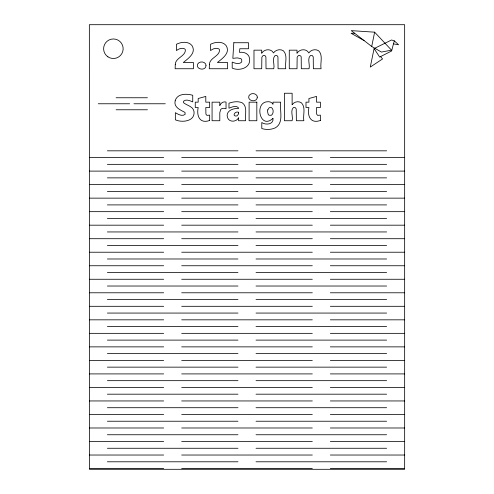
<?xml version="1.0" encoding="UTF-8"?>
<svg xmlns="http://www.w3.org/2000/svg" width="494" height="494" viewBox="0 0 494 494"><rect width="100%" height="100%" fill="white"/><g stroke="black" fill="none" stroke-linecap="round" stroke-linejoin="round"><path stroke-width="0.74" d="M371.71 46.473L374.631 32.178L351.246 30.634L371.71 46.473L381.436 52.068L391.507 50.147L374.631 32.178M374.088 48.591L370.272 67.073L382.554 58.953L380.602 56.569L379.707 57.119L374.088 48.591L391.563 39.983L394.323 40.879L398.565 44.781L393.459 43.861L391.625 50.975L380.602 56.569M393.459 43.861L394.323 40.879M219.873 105.426C220.756 102.999 223.479 101.264 226.036 102.054L226.036 108.785C224.325 108.1 222.164 107.988 220.756 109.365L219.799 112.681L219.799 120.734L212.074 120.734L212.074 102.165L219.799 102.165L219.799 105.426M238.497 117.905C236.515 122.098 229.222 122.463 227.604 117.807C225.103 111.107 233.187 107.933 238.571 108.507L238.367 107.686C235.904 105.049 231.692 107.173 228.975 108.217L228.975 103.197C233.174 101.721 238.077 100.937 242.264 102.845C247.969 106.747 244.672 115.176 245.623 120.734L238.571 120.734L238.571 117.905M272.916 118.393C259.424 130.873 253.329 99.547 269.631 101.857A5.082 5.082 0 0 1 272.916 104.086M292.195 104.685C294.121 101.733 298.469 100.77 301.383 102.795C306.064 107.402 302.797 115.09 303.841 120.734L296.369 120.734L296.233 108.927L295.171 107.544L293.337 107.562C290.077 110.891 293.319 116.708 292.121 120.734L284.396 120.734L284.396 93.243L292.121 93.243L292.121 104.685M261.783 53.105C264.228 48.999 271.255 48.332 273.497 52.963C275.51 49.814 280.222 48.696 283.352 50.783C288.039 55.396 284.711 63.09 285.779 68.74L278.066 68.74L277.949 56.866L276.955 55.538L275.065 55.575C271.706 58.835 274.911 64.714 273.75 68.74L266.025 68.74L265.908 56.977L264.932 55.55L264.086 55.371L263.055 55.581L261.857 57.199L261.709 68.74L253.984 68.74L253.984 50.166L261.709 50.166L261.709 53.105M297.073 53.105C299.518 48.999 306.546 48.332 308.793 52.963C310.8 49.814 315.512 48.696 318.642 50.783C323.329 55.396 320.001 63.09 321.069 68.74L313.363 68.74L313.239 56.866L312.245 55.538L310.362 55.575C307.002 58.835 310.201 64.714 309.046 68.74L301.321 68.74L301.198 56.977L300.834 56.081L299.376 55.371L298.345 55.581L297.153 57.199L297.005 68.74L289.274 68.74L289.274 50.166L297.005 50.166L297.005 53.105M354.661 33.271L351.073 33.271L364.115 40.594M116.096 97.756L147.447 97.756M98.263 103.765L129.607 103.765M133.936 103.765L165.28 103.765M116.096 109.773L147.447 109.773M107.371 150.824L237.984 150.824M256.016 150.824L386.629 150.824M89.42 157.586L89.42 469.3L404.654 469.3L404.654 24.7L89.346 24.7L89.42 157.586L163.668 157.586M181.693 157.586L312.307 157.586M330.332 157.586L404.654 157.586M107.371 164.348L237.984 164.348M256.016 164.348L386.629 164.348M89.42 171.103L163.668 171.103M181.693 171.103L312.307 171.103M330.332 171.103L404.654 171.103M107.371 177.865L237.984 177.865M256.016 177.865L386.629 177.865M89.42 184.626L163.668 184.626M181.693 184.626L312.307 184.626M330.332 184.626L404.654 184.626M107.371 191.388L237.984 191.388M256.016 191.388L386.629 191.388M89.42 198.143L163.668 198.143M181.693 198.143L312.307 198.143M330.332 198.143L404.654 198.143M107.371 204.905L237.984 204.905M256.016 204.905L386.629 204.905M89.42 211.667L163.668 211.667M181.693 211.667L312.307 211.667M330.332 211.667L404.654 211.667M107.371 218.428L237.984 218.428M256.016 218.428L386.629 218.428M89.42 225.184L163.668 225.184M181.693 225.184L312.307 225.184M330.332 225.184L404.654 225.184M107.371 231.945L237.984 231.945M256.016 231.945L386.629 231.945M89.42 238.707L163.668 238.707M181.693 238.707L312.307 238.707M330.332 238.707L404.654 238.707M107.371 245.469L237.984 245.469M256.016 245.469L386.629 245.469M89.42 252.224L163.668 252.224M181.693 252.224L312.307 252.224M330.332 252.224L404.654 252.224M107.371 258.986L237.984 258.986M256.016 258.986L386.629 258.986M89.42 265.747L163.668 265.747M181.693 265.747L312.307 265.747M330.332 265.747L404.654 265.747M107.371 272.509L237.984 272.509M256.016 272.509L386.629 272.509M89.42 279.264L163.668 279.264M181.693 279.264L312.307 279.264M330.332 279.264L404.654 279.264M107.371 286.026L237.984 286.026M256.016 286.026L386.629 286.026M89.42 292.788L163.668 292.788M181.693 292.788L312.307 292.788M330.332 292.788L404.654 292.788M107.371 299.549L237.984 299.549M256.016 299.549L386.629 299.549M89.42 306.305L163.668 306.305M181.693 306.305L312.307 306.305M330.332 306.305L404.654 306.305M107.371 313.066L237.984 313.066M256.016 313.066L386.629 313.066M89.42 319.828L163.668 319.828M181.693 319.828L312.307 319.828M330.332 319.828L404.654 319.828M107.371 326.59L237.984 326.59M256.016 326.59L386.629 326.59M89.42 333.345L163.668 333.345M181.693 333.345L312.307 333.345M330.332 333.345L404.654 333.345M107.371 340.107L237.984 340.107M256.016 340.107L386.629 340.107M89.42 346.868L163.668 346.868M181.693 346.868L312.307 346.868M330.332 346.868L404.654 346.868M107.371 353.63L237.984 353.63M256.016 353.63L386.629 353.63M89.42 360.385L163.668 360.385M181.693 360.385L312.307 360.385M330.332 360.385L404.654 360.385M107.371 367.147L237.984 367.147M256.016 367.147L386.629 367.147M89.42 373.909L163.668 373.909M181.693 373.909L312.307 373.909M330.332 373.909L404.654 373.909M107.371 380.67L237.984 380.67M256.016 380.67L386.629 380.67M89.42 387.426L163.668 387.426M181.693 387.426L312.307 387.426M330.332 387.426L404.654 387.426M107.371 394.187L237.984 394.187M256.016 394.187L386.629 394.187M89.42 400.949L163.668 400.949M181.693 400.949L312.307 400.949M330.332 400.949L404.654 400.949M107.371 407.711L237.984 407.711M256.016 407.711L386.629 407.711M89.42 414.466L163.668 414.466M181.693 414.466L312.307 414.466M330.332 414.466L404.654 414.466M107.371 421.228L237.984 421.228M256.016 421.228L386.629 421.228M89.42 427.989L163.668 427.989M181.693 427.989L312.307 427.989M330.332 427.989L404.654 427.989M107.371 434.751L237.984 434.751M256.016 434.751L386.629 434.751M89.42 441.506L163.668 441.506M181.693 441.506L312.307 441.506M330.332 441.506L404.654 441.506M107.371 448.268L237.984 448.268M256.016 448.268L386.629 448.268M89.42 455.03L163.668 455.03M181.693 455.03L312.307 455.03M330.332 455.03L404.654 455.03M107.371 461.791L237.984 461.791M256.016 461.791L386.629 461.791M89.42 468.547L163.668 468.547M181.693 468.547L312.307 468.547M330.332 468.547L404.654 468.547M272.991 104.086L272.991 102.165L280.678 102.165C279.425 110.199 284.266 122.549 275.442 127.779C271.225 129.792 266.217 129.897 261.783 128.57L261.783 122.512C265.587 125.359 273.892 124.463 272.991 118.393M233.816 42.731L232.841 58.348L237.244 57.891L240.806 58.607L241.702 59.502L241.739 61.935C239.429 64.757 235.027 63.281 232.205 62.083L232.205 68.104C239.423 71.432 251.292 67.832 249.513 58.267C248.908 53.605 243.715 51.598 239.547 52.401L239.8 48.752L248.507 48.752L248.507 42.731L233.816 42.731M175.265 64.584L175.129 68.74L193.444 68.74L193.444 62.534L183.293 62.534C188.091 58.49 196.717 52.938 191.907 45.454C188.146 40.983 181.144 41.922 176.438 44.256L176.438 50.586C178.686 48.801 182.058 47.43 184.781 48.931L185.361 49.74C185.8 56.372 175.358 57.625 175.265 64.584M209.4 64.584L209.265 68.74L227.58 68.74L227.58 62.534L217.422 62.534C222.226 58.49 230.846 52.938 226.036 45.454C222.281 40.983 215.273 41.922 210.568 44.256L210.568 50.586C212.815 48.801 216.193 47.43 218.91 48.931L219.497 49.74C219.929 56.372 209.493 57.625 209.4 64.584M175.166 100.788C173.443 107.291 180.508 110.026 184.984 112.416L185.164 114.318C182.36 116.782 178.019 114.336 175.345 112.681L175.345 119.807C182.082 122.895 195.173 121.407 194.012 111.576C193.216 106.272 186.899 105.593 183.546 102.69L183.583 101.184C186.114 98.843 190.091 100.801 192.74 101.906L192.74 95.286C186.744 93.496 177.204 93.385 175.166 100.788M267.76 109.884L267.569 111.632L268.223 114.478L269.063 115.263L271.472 115.256C273.664 113.552 273.818 109.298 271.527 107.606L269.261 107.655L267.76 109.884M238.571 112.935L238.38 114.225L236.947 115.936C231.667 117.035 234.588 110.662 238.571 112.231L238.571 112.935M205.998 65.511C205.942 71.247 195.439 69.679 197.674 64.066C199.261 61.219 204.108 61.231 205.702 64.066L205.998 65.511M257.288 97.157L256.985 98.633C254.99 102.777 247.049 100.51 248.964 95.713C250.544 92.866 255.392 92.884 256.985 95.713L257.288 97.157M209.66 120.48C199.854 124.006 196.384 116.164 198.18 107.513L195.26 107.513L195.26 102.165L198.18 102.165L198.18 98.516L205.8 96.416L205.8 102.165L209.66 102.165L209.66 107.513L205.8 107.513L205.918 114.151L206.887 115.374L209.66 115.127L209.66 120.48M320.396 120.48C310.59 124.006 307.12 116.164 308.917 107.513L305.996 107.513L305.996 102.165L308.917 102.165L308.917 98.516L316.537 96.416L316.537 102.165L320.396 102.165L320.396 107.513L316.537 107.513L316.654 114.151L317.623 115.374L320.396 115.127L320.396 120.48M256.831 102.165L249.106 102.165L249.106 120.734L256.831 120.734L256.831 102.165M107.92 56.829A9.763 9.763 0 0 0 123.123 49.419A9.763 9.763 0 0 0 109.1 39.958A9.763 9.763 0 0 0 107.92 56.829"/></g></svg>
